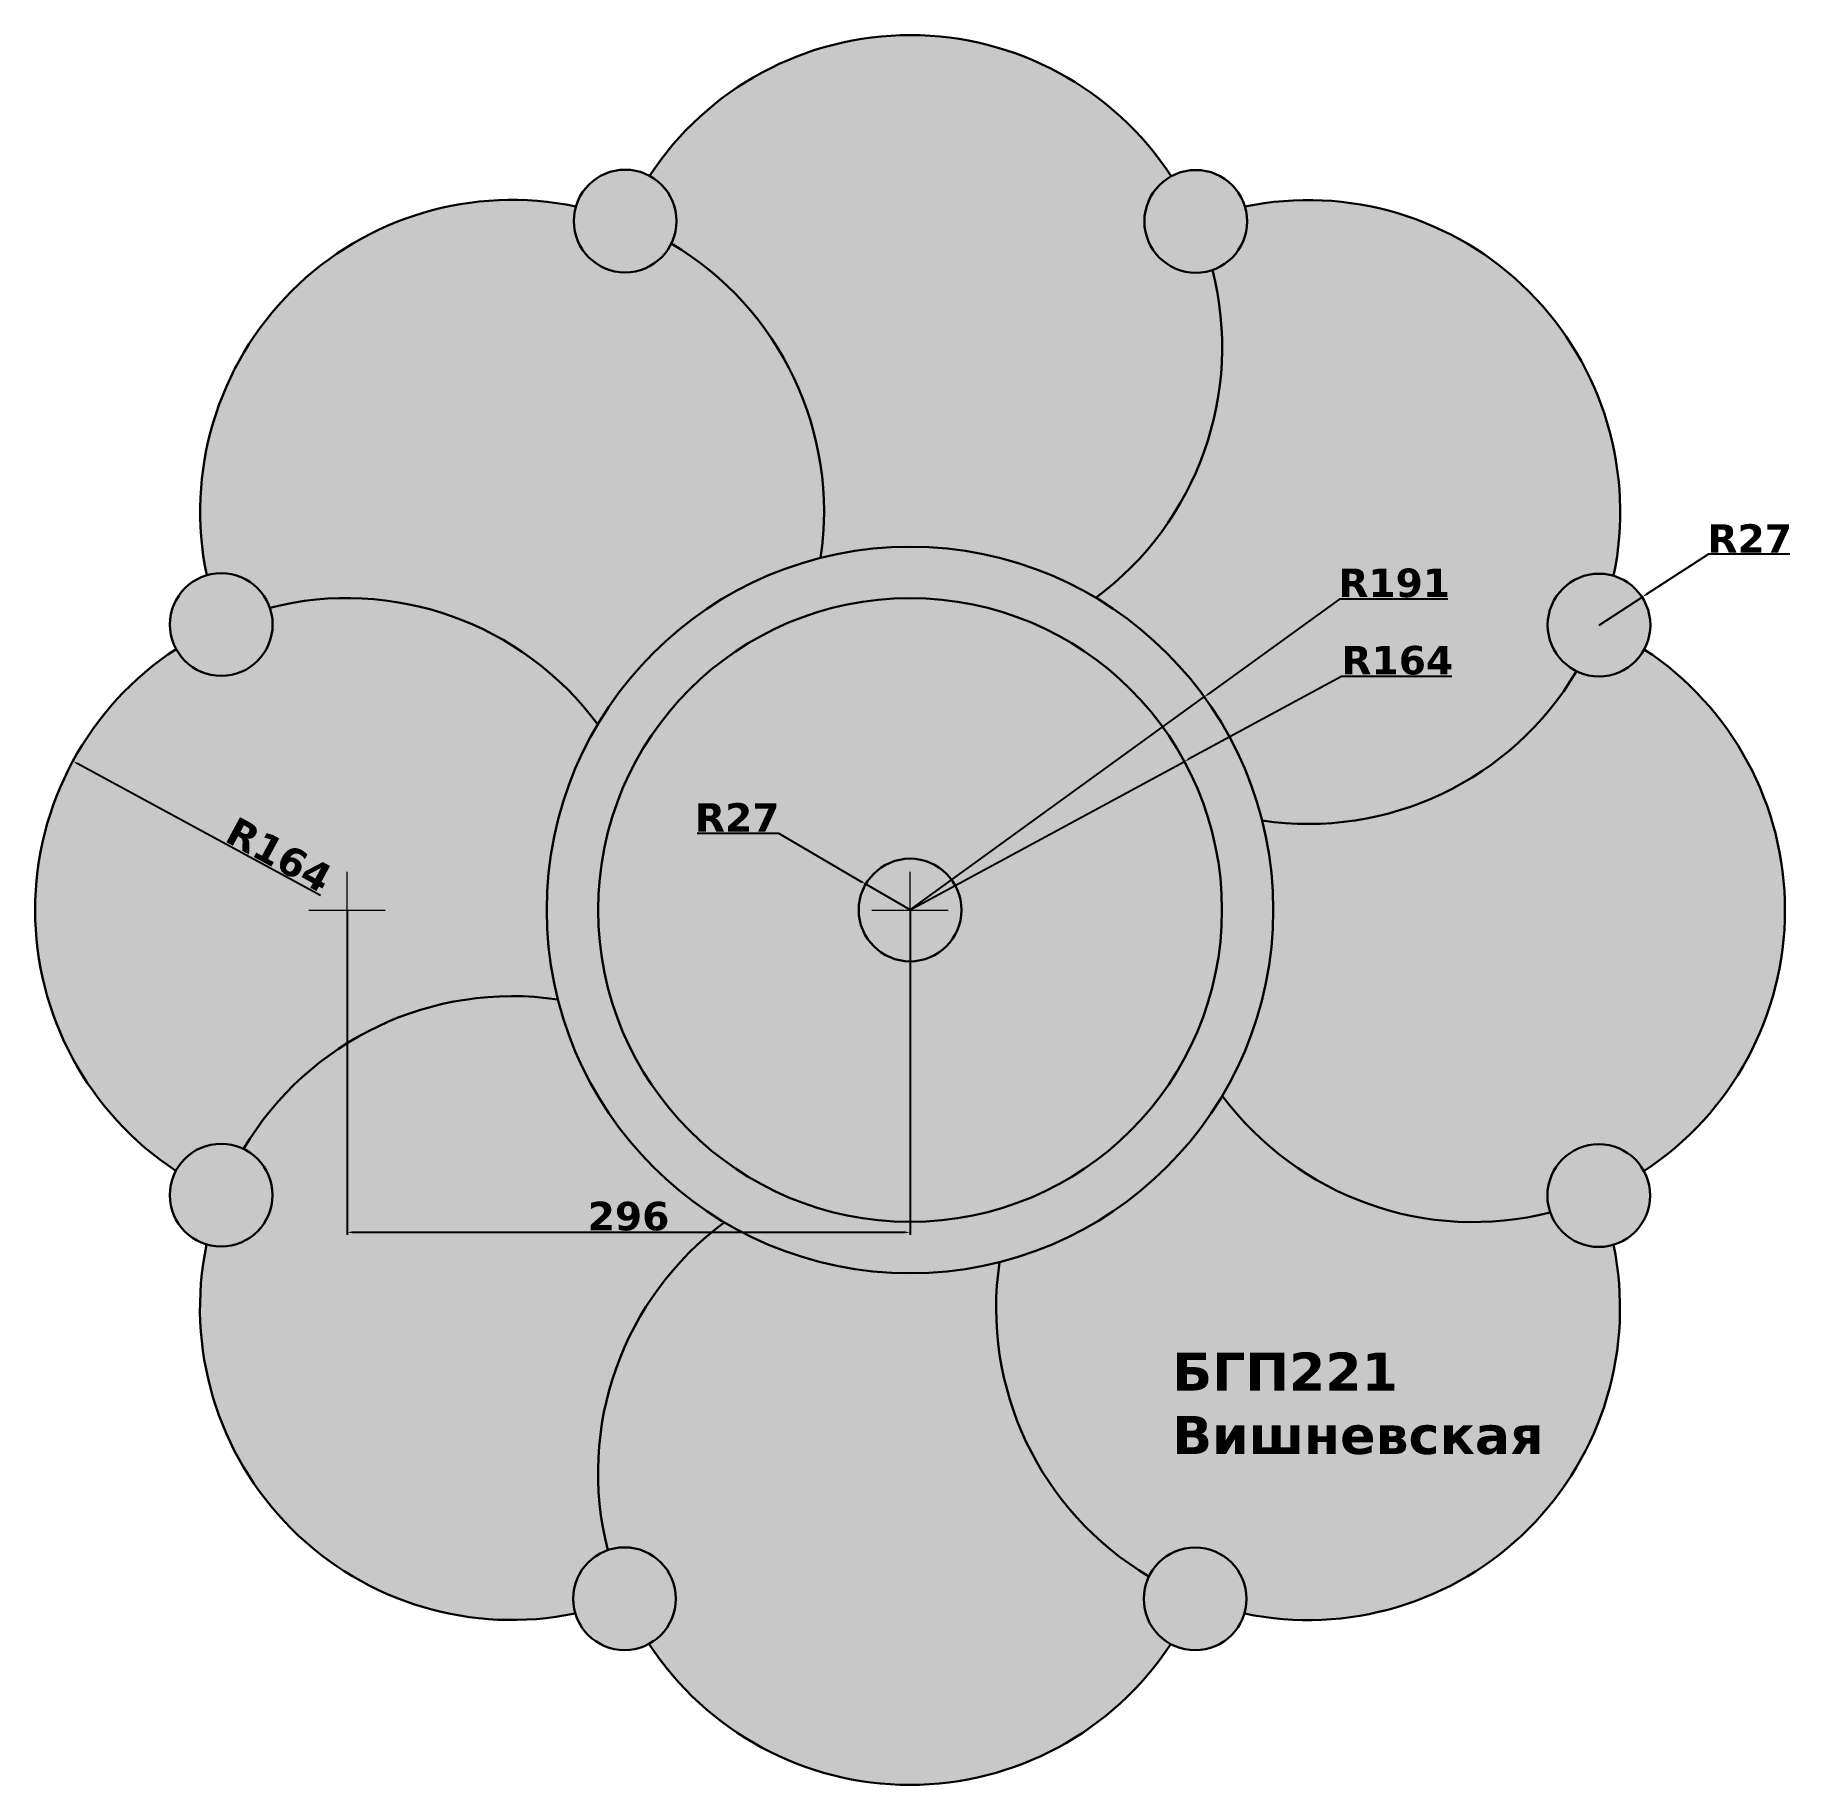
# Model space of a CAD drawing. Header units: millimetres. Extents: x 404 to 1326, y 107 to 1027.
import ezdxf

# ---------------------------------------------------------------- set-up
doc = ezdxf.new("R2010")
doc.units = ezdxf.units.MM
doc.header["$PDMODE"] = 2
doc.header["$PDSIZE"] = 20
for name, color, linetype, lineweight in [('заливка', 7, 'Continuous', 18), ('контур', 7, 'Continuous', 30), ('размеры', 7, 'Continuous', 18)]:
    doc.layers.add(name, color=color, linetype=linetype, lineweight=lineweight)
doc.styles.get("Standard").update_dxf_attribs({"font": 'verdanab.ttf'})
doc.dimstyles.new('ISO-25', dxfattribs={"dimtxt": 15, "dimasz": 2.5, "dimexe": 1.25, "dimexo": 0.625, "dimtad": 1, "dimtoh": 1, "dimtxsty": 'Standard', "dimcen": 2.5, "dimadec": 0, "dimazin": 0, "dimtfac": 1, "dimtmove": 0, "dimatfit": 3, "dimfxl": 1, "dimarcsym": 0})

# ---------------------------------------------------------------- blocks, each defined once
blk = doc.blocks.new('*D6')
at = {"layer": 'Defpoints', "color": 0, "transparency": 16777216}
for p in [(423.57, 644.87), (567.69, 566.62)]:
    blk.add_point(p, dxfattribs=at)
at = {"layer": 'размеры', "color": 0, "lineweight": -2, "transparency": 16777216}
blk.add_line((553.74, 574.19), (425.76, 643.68), dxfattribs=at)
at = {"layer": 'размеры', "color": 0, "transparency": 16777216}
blk.add_solid([(425.96, 644.04), (425.56, 643.31), (423.57, 644.87)], dxfattribs=at)
at = {"layer": 'размеры', "color": 0, "transparency": 16777216, "insert": (531.98, 595.59), "char_height": 15, "attachment_point": 5, "rotation": 331.50035}
blk.add_mtext('R164', dxfattribs=at)
blk = doc.blocks.new('*D7')
at = {"layer": 'Defpoints', "color": 0, "transparency": 16777216}
for p in [(840.38, 580.24), (863.69, 566.62)]:
    blk.add_point(p, dxfattribs=at)
at = {"layer": 'размеры', "color": 0, "lineweight": -2, "transparency": 16777216}
for p, q in [((751.71, 607.01), (794.56, 607.01)), ((794.56, 607.01), (838.22, 581.5)), ((863.69, 566.62), (840.38, 580.24))]:
    blk.add_line(p, q, dxfattribs=at)
at = {"layer": 'размеры', "color": 0, "transparency": 16777216}
blk.add_solid([(838.43, 581.86), (838.01, 581.14), (840.38, 580.24)], dxfattribs=at)
at = {"layer": 'размеры', "color": 0, "transparency": 16777216, "insert": (772.82, 615.28), "char_height": 15, "attachment_point": 5}
blk.add_mtext('R27', dxfattribs=at)
blk = doc.blocks.new('*D8')
at = {"layer": 'Defpoints', "color": 0, "transparency": 16777216}
for p in [(1007.92, 644.68), (863.69, 566.62)]:
    blk.add_point(p, dxfattribs=at)
at = {"layer": 'размеры', "color": 0, "lineweight": -2, "transparency": 16777216}
for p, q in [((1090.55, 689.41), (1010.12, 645.87)), ((1148.59, 689.41), (1090.55, 689.41)), ((863.69, 566.62), (1007.92, 644.68))]:
    blk.add_line(p, q, dxfattribs=at)
at = {"layer": 'размеры', "color": 0, "transparency": 16777216}
blk.add_solid([(1009.92, 646.24), (1010.32, 645.51), (1007.92, 644.68)], dxfattribs=at)
at = {"layer": 'размеры', "color": 0, "transparency": 16777216, "insert": (1119.88, 697.83), "char_height": 15, "attachment_point": 5}
blk.add_mtext('R164', dxfattribs=at)
blk = doc.blocks.new('*D9')
at = {"layer": 'Defpoints', "color": 0, "transparency": 16777216}
for p in [(1018.4, 678.63), (863.69, 566.62)]:
    blk.add_point(p, dxfattribs=at)
at = {"layer": 'размеры', "color": 0, "lineweight": -2, "transparency": 16777216}
for p, q in [((1089.48, 730.09), (1020.42, 680.09)), ((1146.36, 730.09), (1089.48, 730.09)), ((863.69, 566.62), (1018.4, 678.63))]:
    blk.add_line(p, q, dxfattribs=at)
at = {"layer": 'размеры', "color": 0, "transparency": 16777216}
blk.add_solid([(1020.18, 680.43), (1020.67, 679.76), (1018.4, 678.63)], dxfattribs=at)
at = {"layer": 'размеры', "color": 0, "transparency": 16777216, "insert": (1118.23, 738.52), "char_height": 15, "attachment_point": 5}
blk.add_mtext('R191', dxfattribs=at)
blk = doc.blocks.new('*D10')
at = {"layer": 'Defpoints', "color": 0, "transparency": 16777216}
for p in [(1248.59, 731.11), (1225.92, 716.44)]:
    blk.add_point(p, dxfattribs=at)
at = {"layer": 'размеры', "color": 0, "lineweight": -2, "transparency": 16777216}
for p, q in [((1283.44, 753.65), (1250.69, 732.47)), ((1326.28, 753.65), (1283.44, 753.65)), ((1225.92, 716.44), (1248.59, 731.11))]:
    blk.add_line(p, q, dxfattribs=at)
at = {"layer": 'размеры', "color": 0, "transparency": 16777216}
blk.add_solid([(1250.46, 732.82), (1250.91, 732.12), (1248.59, 731.11)], dxfattribs=at)
at = {"layer": 'размеры', "color": 0, "transparency": 16777216, "insert": (1305.17, 761.92), "char_height": 15, "attachment_point": 5}
blk.add_mtext('R27', dxfattribs=at)
blk = doc.blocks.new('*D11')
at = {"layer": 'Defpoints', "color": 0, "transparency": 16777216}
for p in [(567.69, 566.62), (863.69, 566.62), (567.69, 397.12)]:
    blk.add_point(p, dxfattribs=at)
at = {"layer": 'размеры', "color": 0, "lineweight": -2, "transparency": 16777216}
for p, q in [((567.69, 565.99), (567.69, 395.87)), ((863.69, 565.99), (863.69, 395.87)), ((861.19, 397.12), (570.19, 397.12))]:
    blk.add_line(p, q, dxfattribs=at)
at = {"layer": 'размеры', "color": 0, "transparency": 16777216}
for points in [[(570.19, 397.54), (570.19, 396.7), (567.69, 397.12)], [(861.19, 397.54), (861.19, 396.7), (863.69, 397.12)]]:
    blk.add_solid(points, dxfattribs=at)
at = {"layer": 'размеры', "color": 0, "transparency": 16777216, "insert": (715.69, 405.56), "char_height": 15, "attachment_point": 5}
blk.add_mtext('296', dxfattribs=at)

msp = doc.modelspace()

# ---------------------------------------------------------------- hatches: boundary and pattern name
at = {"layer": 'заливка'}
h = msp.add_hatch(color=41, dxfattribs=at)
h.dxf.hatch_style = 1
h.paths.add_polyline_path([(910.76, 381.505, -0.1988973), (766.091, 402.436, 0.3048676), (704.759, 230.035, -0.5152986), (740.57, 204.513, -0.2750165), (726.45, 180.783, 0.5401957), (1000.769, 180.633, -0.2759752), (986.564, 204.409, -0.1137383), (989.288, 216.226, -0.3048676)])
h.paths.add_polyline_path([(699.502, 664.198, 0.3048676), (527.094, 725.51, -0.0833334), (528.574, 716.696, -0.7777915), (477.845, 703.813, 0.5401957), (477.727, 429.494, -0.4023427), (513.318, 440.98, -0.3048676), (678.588, 519.527, -0.0623569), (672.693, 566.615, -0.1348678)])
h.paths.add_polyline_path([(1022.705, 903.159, -0.5152254), (986.899, 928.682, -0.2750787), (1001.025, 952.415, 0.5401957), (726.706, 952.629, -0.275913), (740.906, 928.856, -0.1137969), (738.18, 917.033, -0.3048676), (816.669, 751.736, -0.1988973), (961.333, 730.772, 0.3048676)])
h.paths.add_polyline_path([(1249.691, 703.647, -0.4023427), (1214.097, 692.169, -0.3048676), (1048.808, 613.661, -0.0622988), (1054.693, 566.615, -0.1349267), (1027.861, 468.995, 0.3048676), (1200.255, 407.642, -0.0832751), (1198.778, 416.451, -0.7778844), (1249.509, 429.328, 0.5401957)])
at = {"layer": 'заливка', "true_color": 0x136734}
h = msp.add_hatch(color=116, dxfattribs=at)
h.dxf.hatch_style = 1
h.paths.add_polyline_path([(528.574, 716.696, 1), (474.574, 716.696, 1)])
h.paths.add_polyline_path([(686.906, 928.856, 1), (740.906, 928.856, 1)])
h.paths.add_polyline_path([(986.899, 928.682, 1), (1040.899, 928.682, 1)])
h.paths.add_polyline_path([(1198.917, 716.444, 1), (1252.917, 716.444, 1)])
h.paths.add_polyline_path([(1252.778, 416.451, 1), (1198.778, 416.451, 1)])
h.paths.add_polyline_path([(1040.564, 204.409, 1), (986.564, 204.409, 1)])
h.paths.add_polyline_path([(740.57, 204.513, 1), (686.57, 204.513, 1)])
h.paths.add_polyline_path([(474.504, 416.702, 1), (528.504, 416.702, 1)])
at = {"layer": 'заливка'}
h = msp.add_hatch(color=61, dxfattribs=at)
h.dxf.hatch_style = 1
h.paths.add_polyline_path([(678.588, 519.527, 0.3048676), (513.318, 440.98, -0.2869875), (528.504, 416.702, -0.501337), (493.833, 390.815, 0.5401957), (687.711, 196.747, -0.0730672), (686.57, 204.513, -0.3198719), (704.759, 230.035, -0.3048676), (766.091, 402.436, -0.1988973)])
h.paths.add_polyline_path([(738.18, 917.033, -0.7956595), (686.906, 928.856, -0.0722296), (688.021, 936.536, 0.5404739), (493.915, 742.587, -0.4011062), (527.094, 725.51, -0.3048676), (699.502, 664.198, -0.1990176), (816.669, 751.736, 0.3048676)])
h.paths.add_polyline_path([(1233.593, 742.33, 0.5401957), (1039.76, 936.442, -0.073009), (1040.899, 928.682, -0.3199357), (1022.705, 903.159, -0.3048676), (961.333, 730.772, -0.1988973), (1048.808, 613.661, 0.3048676), (1214.097, 692.169, -0.2869249), (1198.917, 716.444, -0.5014094)])
h.paths.add_polyline_path([(1233.541, 390.591, -0.4023427), (1200.255, 407.642, -0.3048676), (1027.861, 468.995, -0.1988973), (910.76, 381.505, 0.3048676), (989.288, 216.226, -0.7957539), (1040.564, 204.409, -0.0721714), (1039.451, 196.735, 0.5401957)])
at = {"layer": 'заливка', "true_color": 0xffffff}
h = msp.add_hatch(color=7, dxfattribs=at)
h.dxf.hatch_style = 1
h.paths.add_polyline_path([(672.693, 566.615, 1), (1054.693, 566.615, 1)])
h.paths.add_polyline_path([(1027.693, 566.615, -1), (699.693, 566.615, -1)], flags=16)
h.paths.add_polyline_path([(890.693, 566.615, -1), (836.693, 566.615, -1)], flags=0)
at = {"layer": 'заливка', "true_color": 0x9898cc}
h = msp.add_hatch(color=253, dxfattribs=at)
h.dxf.hatch_style = 1
h.paths.add_polyline_path([(699.693, 566.615, 1), (1027.693, 566.615, 1)])
h.paths.add_polyline_path([(890.693, 566.615, -1), (836.693, 566.615, -1)], flags=16)
at = {"layer": 'заливка', "true_color": 0xc7c8ca}
h = msp.add_hatch(color=9, dxfattribs=at)
h.dxf.hatch_style = 1
h.paths.add_polyline_path([(890.693, 566.615, 1), (836.693, 566.615, 1)])

# ---------------------------------------------------------------- linework, layer by layer
at = {"layer": 'контур'}
for centre, radius in [((713.906, 928.856), 27), ((1013.899, 928.682), 27), ((863.693, 566.615), 191), ((501.574, 716.696), 27), ((1225.917, 716.444), 27), ((863.693, 566.615), 164), ((863.693, 566.615), 27), ((501.504, 416.702), 27), ((1225.778, 416.451), 27), ((713.57, 204.513), 27), ((1013.564, 204.409), 27)]:
    msp.add_circle(centre, radius, dxfattribs=at)
for centre, start, end in [((863.796, 862.615), 33.199982, 146.71089), ((654.474, 776.003), 78.196668, 191.756929), ((1073.057, 775.858), 348.203297, 101.714205), ((654.474, 776.003), 351.490542, 59.309613), ((863.796, 862.615), 306.493857, 14.312928), ((567.693, 566.615), 36.513744, 104.332815), ((567.693, 566.615), 123.21987, 236.730778), ((1159.693, 566.547), 303.206611, 56.71752), ((1073.057, 775.858), 261.497171, 329.316242), ((654.377, 357.324), 81.510429, 149.3295), ((1159.693, 566.547), 216.500486, 284.319557), ((863.659, 270.615), 126.507115, 194.326186), ((654.377, 357.324), 168.216555, 281.727463), ((1072.96, 357.275), 258.209926, 11.720834), ((1072.96, 357.275), 171.5038, 239.322871), ((863.659, 270.615), 213.21324, 326.724149)]:
    msp.add_arc(centre, 164, start, end, dxfattribs=at)
at = {"layer": 'размеры'}
for p in [(567.693, 566.615), (863.693, 566.615)]:
    msp.add_point(p, dxfattribs=at)

# ---------------------------------------------------------------- texts
at = {"insert": (1001.58, 333.941), "char_height": 2.5, "attachment_point": 1}
msp.add_mtext_dynamic_manual_height_columns('{\\H8x;БГП221 Вишневская} ', width=44.89821, gutter_width=12.5, heights=[0], dxfattribs=at)

# ---------------------------------------------------------------- dimensions: what is measured, and where the dimension line sits
at = {"layer": 'размеры'}
for center, mpoint, picture, middle in [((1225.917, 716.444), (1248.588, 731.108), '*D10', (1305.17, 753.648)), ((863.693, 566.615), (1018.4, 678.628), '*D9', (1118.232, 730.093)), ((863.693, 566.615), (1007.921, 644.682), '*D8', (1119.883, 689.408)), ((567.693, 566.615), (423.567, 644.868), '*D6', (527.962, 588.187)), ((863.693, 566.615), (840.38, 580.236), '*D7', (772.825, 607.007))]:
    dim = msp.add_radius_dim(center=center, mpoint=mpoint, dimstyle='ISO-25', dxfattribs=at)
    dim.commit()
    dim.dimension.update_dxf_attribs({"geometry": picture, "text_midpoint": middle, "dimtype": 164})
dim = msp.add_linear_dim(base=(567.693, 397.12), p1=(863.693, 566.615), p2=(567.693, 566.615), dimstyle='ISO-25', dxfattribs=at)
dim.commit()
dim.dimension.update_dxf_attribs({"geometry": '*D11', "text_midpoint": (715.693, 405.558)})

doc.saveas('drawing.dxf')
